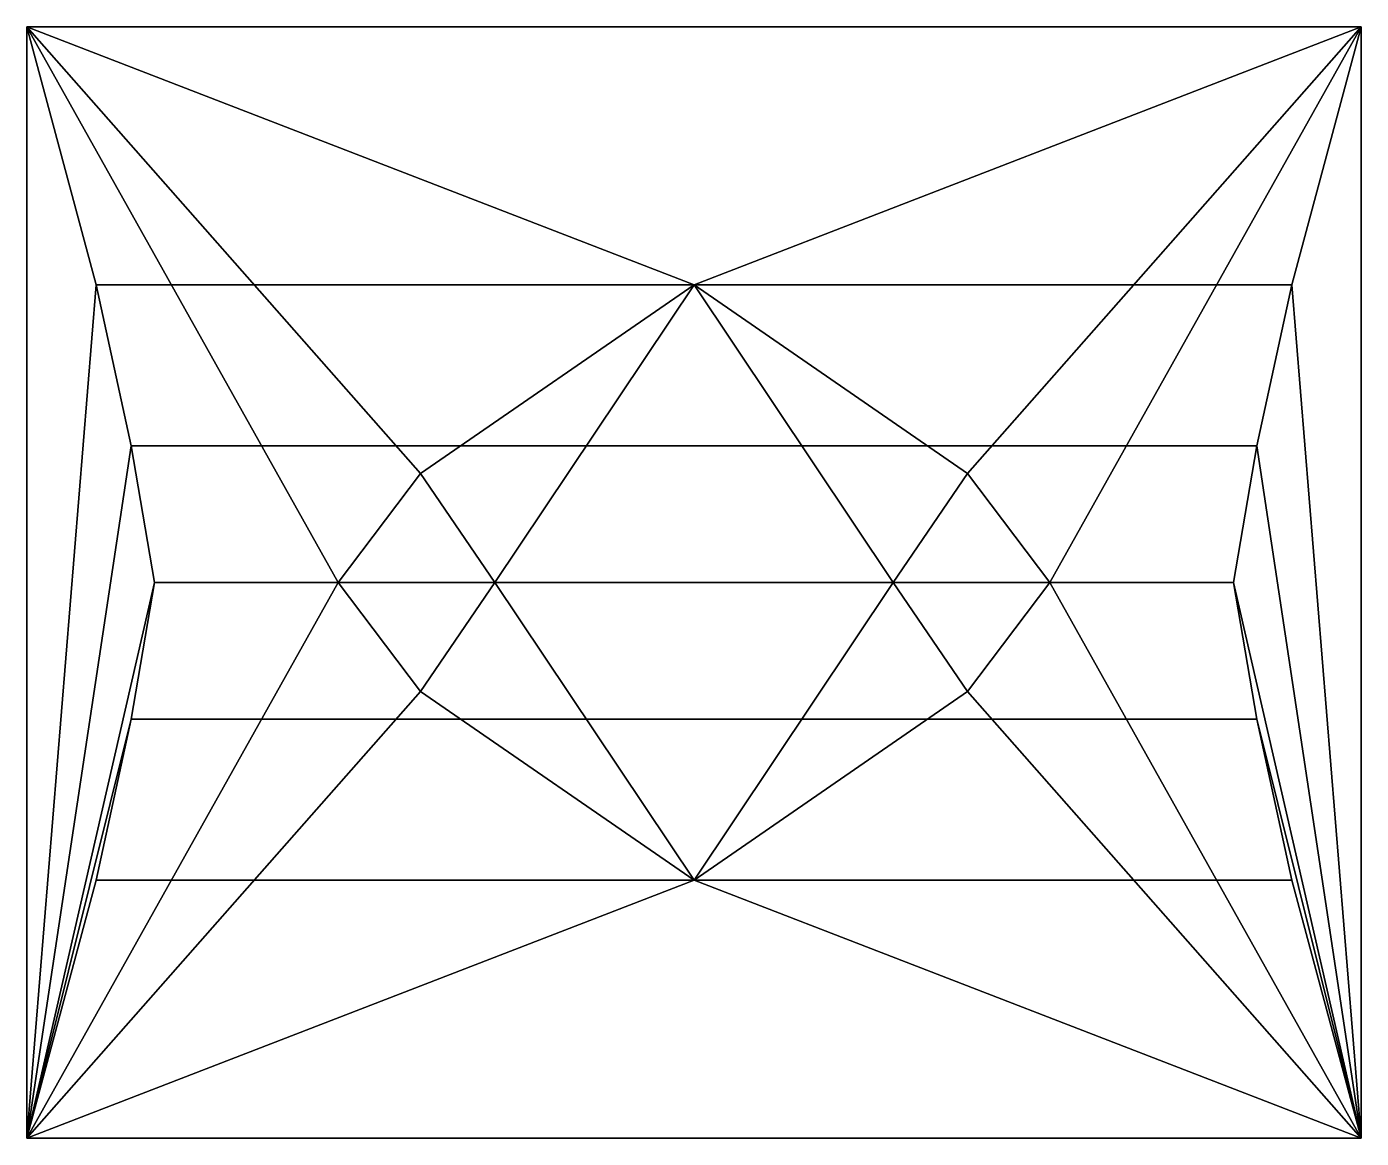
# Model space of a CAD drawing. Extents: x -0.93 to 1.47, y -1 to 1.
import ezdxf

# ---------------------------------------------------------------- set-up
doc = ezdxf.new("R2010")
doc.units = 0
doc.layers.add('Cylinder22', color=15, linetype='CONTINUOUS')

msp = doc.modelspace()

# ---------------------------------------------------------------- linework, layer by layer
at = {"layer": 'Cylinder22', "color": 0}
for points in [[(-0.373629, 0.000002, -0.624449), (-0.226086, 0.196216, -0.812417), (-0.934028, 1, 0.341502)], [(-0.373629, 0.000002, -0.624449), (-0.934028, 1, 0.341502), (-0.934028, -1, 0.341502)], [(-0.934028, 1, 0.341502), (0.265976, 0.535595, -0.517396), (1.465972, 1, 0.341502)], [(0.265976, 0.535595, -0.517396), (-0.934028, 1, 0.341502), (-0.226086, 0.196216, -0.812417)], [(1.465972, 1, 0.341502), (1.465972, 1, 0.35979), (-0.934028, 1, 0.35979), (-0.934028, 1, 0.341502)], [(-0.934028, 1, 0.35979), (1.465972, 1, 0.35979), (1.340869, 0.535318, 0.628074), (-0.808925, 0.535318, 0.628075)], [(-0.934028, -1, 0.35979), (-0.934028, -1, 0.341502), (-0.934028, 1, 0.341502), (-0.934028, 1, 0.35979)], [(-0.934028, 1, 0.35979), (-0.808925, 0.535318, 0.628075), (-0.934028, -1, 0.35979)], [(0.758027, 0.196212, -0.812421), (1.465972, 1, 0.341502), (0.265976, 0.535595, -0.517396)], [(0.758027, 0.196212, -0.812421), (0.905572, -0.000003, -0.624449), (1.465972, 1, 0.341502)], [(1.465972, 1, 0.341502), (0.905572, -0.000003, -0.624449), (1.465972, -1, 0.341502)], [(1.465972, 1, 0.35979), (1.465972, -1, 0.35979), (1.340869, 0.535318, 0.628074)], [(1.465972, 1, 0.35979), (1.465972, 1, 0.341502), (1.465972, -1, 0.341502), (1.465972, -1, 0.35979)], [(-0.808925, 0.535318, 0.628075), (-0.745966, 0.245775, 0.763091), (-0.934028, -1, 0.35979)], [(-0.808925, 0.535318, 0.628075), (1.340869, 0.535318, 0.628074), (1.277909, 0.245774, 0.763091), (-0.745966, 0.245775, 0.763091)], [(0.265976, 0.535595, -0.517396), (-0.226086, 0.196216, -0.812417), (-0.092301, 0.000001, -0.982984)], [(0.624242, -0.000002, -0.982987), (0.265976, 0.535595, -0.517396), (-0.092301, 0.000001, -0.982984)], [(0.758027, 0.196212, -0.812421), (0.265976, 0.535595, -0.517396), (0.624242, -0.000002, -0.982987)], [(1.340869, 0.535318, 0.628074), (1.465972, -1, 0.35979), (1.277909, 0.245774, 0.763091)], [(-0.745966, 0.245775, 0.763091), (-0.704252, 0, 0.852546), (-0.934028, -1, 0.35979)], [(-0.745966, 0.245775, 0.763091), (1.277909, 0.245774, 0.763091), (1.236196, 0, 0.852546), (-0.704252, 0, 0.852546)], [(1.277909, 0.245774, 0.763091), (1.465972, -1, 0.35979), (1.236196, 0, 0.852546)], [(-0.373629, 0.000002, -0.624449), (-0.226084, -0.196212, -0.812421), (-0.092301, 0.000001, -0.982984), (-0.226086, 0.196216, -0.812417)], [(0.624242, -0.000002, -0.982987), (0.75803, -0.196218, -0.812416), (0.905572, -0.000003, -0.624449), (0.758027, 0.196212, -0.812421)], [(-0.226084, -0.196212, -0.812421), (-0.373629, 0.000002, -0.624449), (-0.934028, -1, 0.341502)], [(-0.704252, 0, 0.852546), (-0.745966, -0.245774, 0.763091), (-0.934028, -1, 0.35979)], [(-0.704252, 0, 0.852546), (1.236196, 0, 0.852546), (1.27791, -0.245775, 0.763091), (-0.745966, -0.245774, 0.763091)], [(0.265976, -0.535595, -0.517396), (-0.092301, 0.000001, -0.982984), (-0.226084, -0.196212, -0.812421)], [(0.624242, -0.000002, -0.982987), (-0.092301, 0.000001, -0.982984), (0.265976, -0.535595, -0.517396)], [(1.236196, 0, 0.852546), (1.465972, -1, 0.35979), (1.27791, -0.245775, 0.763091)], [(0.75803, -0.196218, -0.812416), (0.624242, -0.000002, -0.982987), (0.265976, -0.535595, -0.517396)], [(0.905572, -0.000003, -0.624449), (0.75803, -0.196218, -0.812416), (1.465972, -1, 0.341502)], [(-0.226084, -0.196212, -0.812421), (-0.934028, -1, 0.341502), (0.265976, -0.535595, -0.517396)], [(0.265976, -0.535595, -0.517396), (1.465972, -1, 0.341502), (0.75803, -0.196218, -0.812416)], [(-0.745966, -0.245774, 0.763091), (-0.808925, -0.535319, 0.628074), (-0.934028, -1, 0.35979)], [(-0.745966, -0.245774, 0.763091), (1.27791, -0.245775, 0.763091), (1.340869, -0.535319, 0.628074), (-0.808925, -0.535319, 0.628074)], [(1.27791, -0.245775, 0.763091), (1.465972, -1, 0.35979), (1.340869, -0.535319, 0.628074)], [(-0.808925, -0.535319, 0.628074), (1.340869, -0.535319, 0.628074), (1.465972, -1, 0.35979), (-0.934028, -1, 0.35979)], [(0.265976, -0.535595, -0.517396), (-0.934028, -1, 0.341502), (1.465972, -1, 0.341502)], [(-0.934028, -1, 0.341502), (-0.934028, -1, 0.35979), (1.465972, -1, 0.35979), (1.465972, -1, 0.341502)]]:
    msp.add_3dface(points, dxfattribs=at)

doc.saveas('drawing.dxf')
